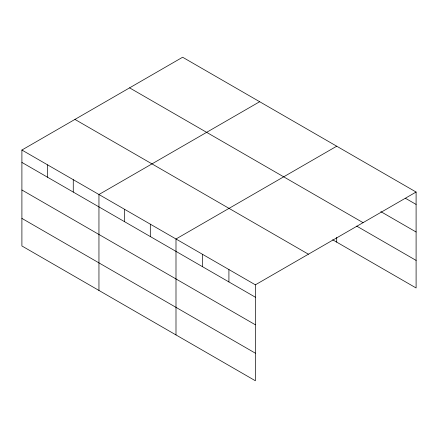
<?xml version="1.0" encoding="UTF-8"?>
<svg xmlns="http://www.w3.org/2000/svg" width="438" height="438" viewBox="0 0 438 438"><rect width="100%" height="100%" fill="white"/><g stroke="black" fill="none" stroke-linecap="round" stroke-linejoin="round"><path stroke-width="0.66" d="M21.9 150.031L255.376 284.826L255.376 380.764L21.9 245.964L21.9 150.031L182.624 57.236L416.1 192.036L416.1 287.969L332.634 239.783M259.668 101.72L98.95 194.51L98.95 290.449M336.718 146.204L175.994 238.995L175.994 334.933M255.376 284.826L416.1 192.036M405.517 198.315L416.1 204.426M380.819 211.625L416.1 231.998M129.582 87.857L363.064 222.657M356.713 226.112L416.1 260.402M74.936 119.41L308.418 254.204M21.9 162.421L255.376 297.216M21.9 189.988L255.376 324.788M21.9 218.398L255.376 353.192M336.718 237.434L336.718 242.137M228.915 269.551L228.915 281.941M202.455 254.27L202.455 266.665M150.311 224.168L150.311 236.558M124.633 209.342L124.633 221.732M73.266 179.684L73.266 192.074M47.583 164.858L47.583 177.248"/></g></svg>
